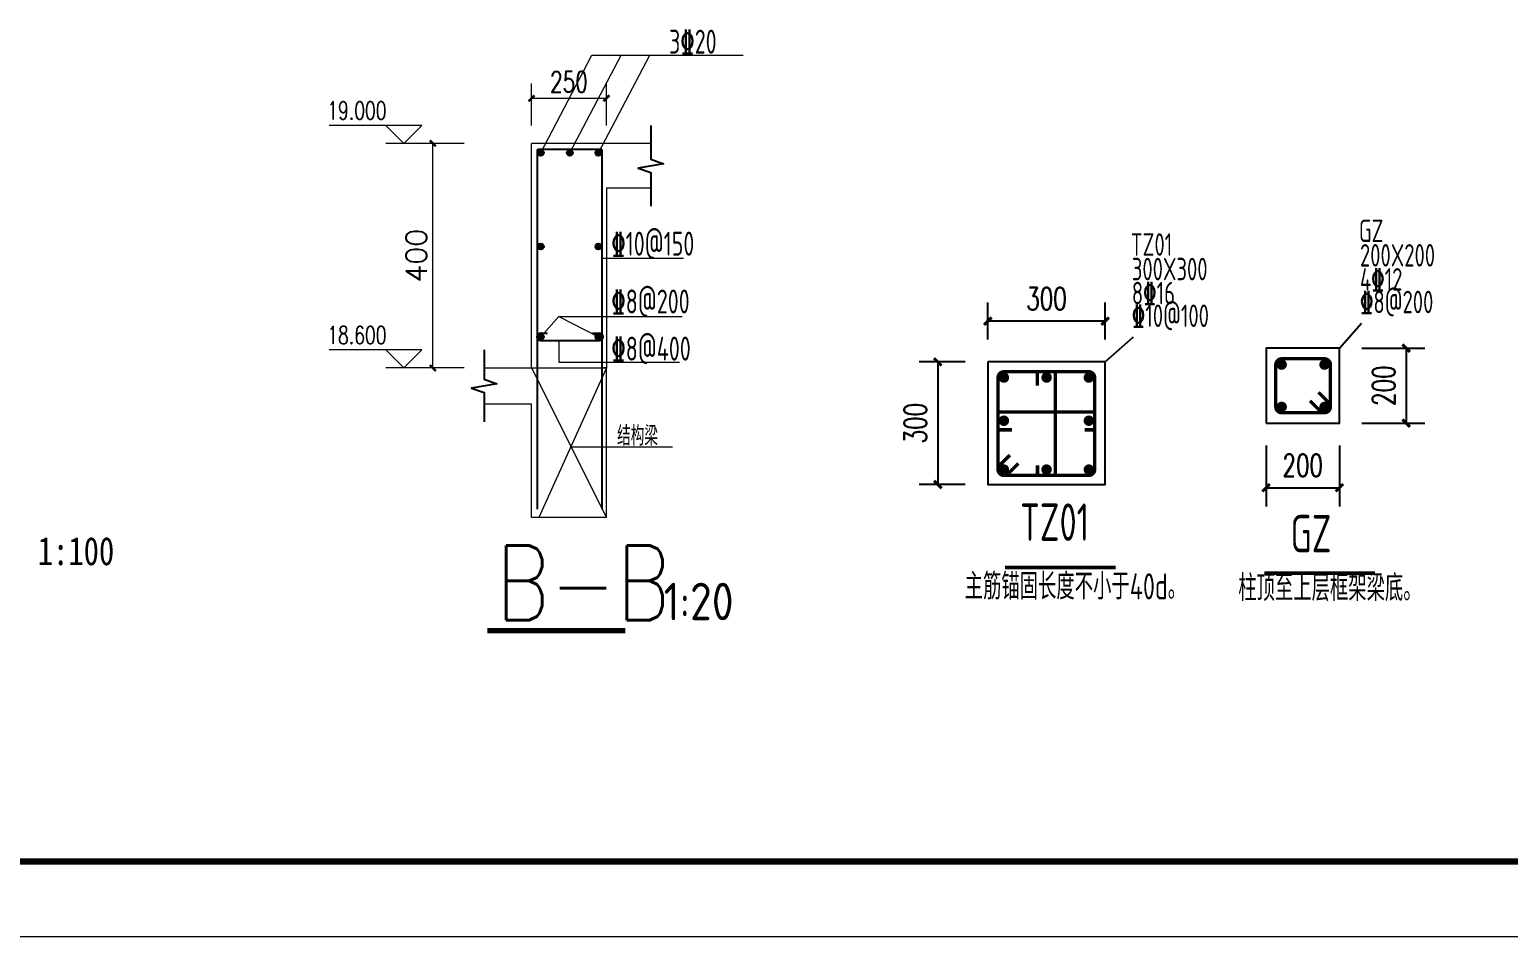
# Model space of a CAD drawing. Extents: x 3968514 to 5230306, y -516551 to -228246.
# Drawn here: x 4983348 to 5003104, y -425966 to -413849 of the extents above; entities that cross this region are included whole.
import ezdxf
from ezdxf.enums import TextEntityAlignment as Align

# ---------------------------------------------------------------- set-up
doc = ezdxf.new("R2010")
doc.units = 0
doc.header["$LTSCALE"] = 1000
doc.header["$MEASUREMENT"] = 0
doc.linetypes.add('DASH', pattern=[0.35, 0.25, -0.1])
for name, color, linetype, lineweight in [('AXIS', 3, 'Continuous', 15), ('DIM_ELEV', 3, 'Continuous', 15), ('FRAME', 3, 'Continuous', 18), ('PUB_DIM', 3, 'Continuous', 15), ('楼板负筋文字', 7, 'Continuous', 18)]:
    doc.layers.add(name, color=color, linetype=linetype, lineweight=lineweight)
for name, color, linetype in [('DIM_SYMB', 3, 'Continuous'), ('HIDE_BEAMDIMMASS', 2, 'Continuous'), ('PUB_TEXT', 7, 'Continuous'), ('大样钢筋', 1, 'Continuous'), ('板面钢筋', 1, 'Continuous'), ('柱', 4, 'Continuous'), ('柱号', 6, 'Continuous'), ('柱平法箍筋', 24, 'Continuous'), ('柱平法纵筋', 24, 'Continuous'), ('柱集中标注', 7, 'Continuous')]:
    doc.layers.add(name, color=color, linetype=linetype)
doc.styles.add('-黑体', font='simhei.ttf', dxfattribs={"width": 0.8})
doc.styles.add('_HZTXT', font='simplex.shx', dxfattribs={"width": 0.8, "bigfont": 'hztxt.shx'})
doc.styles.add('_TCH_DIM', font='SIMPLEX', dxfattribs={"bigfont": 'GBCBIG'})
doc.styles.add('DIM_FONT', font='SIMPLEX', dxfattribs={"width": 0.7, "bigfont": 'GBCBIG'})
doc.styles.add('FromPkpm', font='Tssdeng.shx', dxfattribs={"width": 0.7, "bigfont": 'hztxt.shx'})
doc.styles.add('HZ', font='txt.shx', dxfattribs={"width": 0.8, "bigfont": 'hztxt.shx'})
doc.styles.get("Standard").update_dxf_attribs({"font": 'gbenor.shx', "bigfont": 'gbcbig.shx'})
doc.styles.add('TSSD_REIN', font='Tssdeng.shx', dxfattribs={"width": 0.7, "bigfont": 'hztxt.shx'})
doc.dimstyles.new('_TCH_ARCH&&20', dxfattribs={"dimscale": 0.2, "dimtxt": 350, "dimasz": 100, "dimexe": 250, "dimexo": 300, "dimgap": 100, "dimtad": 1, "dimdec": 0, "dimzin": 0, "dimdsep": 46, "dimtxsty": 'DIM_FONT', "dimblk": 'ARCHTICK', "dimcen": 0.09, "dimclrt": 7, "dimazin": 2, "dimtfac": 1, "dimtdec": 0, "dimtix": 1, "dimtmove": 2, "dimatfit": 3, "dimfxl": 1, "dimtolj": 1, "dimtzin": 0, "dimarcsym": 0})
doc.dimstyles.new('DIMN', dxfattribs={"dimtxt": 300, "dimasz": 100, "dimexe": 250, "dimexo": 300, "dimgap": 150, "dimtad": 1, "dimdec": 0, "dimzin": 0, "dimdsep": 46, "dimtxsty": 'DIM_FONT', "dimblk": 'ARCHTICK', "dimcen": 0.09, "dimclrt": 7, "dimazin": 2, "dimtfac": 1, "dimtdec": 0, "dimtix": 1, "dimtmove": 2, "dimatfit": 3, "dimfxl": 1, "dimtolj": 1, "dimtzin": 0, "dimarcsym": 0})

# ---------------------------------------------------------------- blocks, each defined once
blk = doc.blocks.new('_ArchTick')
at = {"color": 0, "linetype": 'ByBlock', "const_width": 0.4}
blk.add_lwpolyline([(-0.5, -0.5), (0.5, 0.5)], dxfattribs=at)
blk = doc.blocks.new('*D876')
at = {"layer": 'Defpoints', "color": 0, "transparency": 16777216}
for p in [(7130401.3, -6903892), (7130565.9, -6903892), (7130565.9, -6904642)]:
    blk.add_point(p, dxfattribs=at)
at = {"layer": 'PUB_DIM', "color": 0, "lineweight": -2, "transparency": 16777216}
for p, q in [((7130505.9, -6903892), (7130351.3, -6903892)), ((7130401.3, -6904642), (7130401.3, -6903892)), ((7130505.9, -6904642), (7130351.3, -6904642))]:
    blk.add_line(p, q, dxfattribs=at)
at = {"layer": 'PUB_DIM', "color": 0, "lineweight": -2, "transparency": 16777216, "xscale": 20, "yscale": 20, "zscale": 20}
for p, rotation in [((7130401.3, -6903892), 90), ((7130401.3, -6904642), 270)]:
    blk.add_blockref('_ArchTick', p, dxfattribs=dict(at, rotation=rotation))
at = {"layer": 'PUB_DIM', "color": 7, "transparency": 16777216, "insert": (7130346.3, -6904267), "char_height": 70, "attachment_point": 5, "rotation": 90, "style": 'DIM_FONT'}
blk.add_mtext('\\A1;{\\W1;400}', dxfattribs=at)
blk = doc.blocks.new('*D1359')
at = {"layer": 'Defpoints', "color": 0, "transparency": 16777216}
for p in [(7130980.6, -6903741.3), (7130730.6, -6903892), (7130980.6, -6903892)]:
    blk.add_point(p, dxfattribs=at)
at = {"layer": 'PUB_DIM', "color": 0, "lineweight": -2, "transparency": 16777216}
for p, q in [((7130730.6, -6903832), (7130730.6, -6903691.3)), ((7130980.6, -6903832), (7130980.6, -6903691.3)), ((7130730.6, -6903741.3), (7130980.6, -6903741.3))]:
    blk.add_line(p, q, dxfattribs=at)
at = {"layer": 'PUB_DIM', "color": 0, "lineweight": -2, "transparency": 16777216, "xscale": 20, "yscale": 20, "zscale": 20, "rotation": 180}
blk.add_blockref('_ArchTick', (7130730.6, -6903741.3), dxfattribs=at)
at = {"layer": 'PUB_DIM', "color": 0, "lineweight": -2, "transparency": 16777216, "xscale": 20, "yscale": 20, "zscale": 20}
blk.add_blockref('_ArchTick', (7130980.6, -6903741.3), dxfattribs=at)
at = {"layer": 'PUB_DIM', "color": 7, "transparency": 16777216, "insert": (7130855.6, -6903686.3), "char_height": 70, "attachment_point": 5, "style": 'DIM_FONT'}
blk.add_mtext('\\A1;250', dxfattribs=at)
blk = doc.blocks.new('*D828')
at = {"layer": 'AXIS', "color": 0, "lineweight": -2, "transparency": 16777216}
for p, q in [((4995848, -418290), (4995231, -418290)), ((4995481, -418290), (4995481, -419926)), ((4995848, -419926), (4995231, -419926))]:
    blk.add_line(p, q, dxfattribs=at)
at = {"layer": 'Defpoints', "color": 0, "transparency": 16777216}
for p in [(4996148, -418290, 2875), (4995481, -419926), (4996148, -419926, 2875)]:
    blk.add_point(p, dxfattribs=at)
at = {"layer": 'AXIS', "color": 0, "lineweight": -2, "transparency": 16777216, "xscale": 100, "yscale": 100, "zscale": 100}
for p, rotation in [((4995481, -418290), 90), ((4995481, -419926), 270)]:
    blk.add_blockref('_ArchTick', p, dxfattribs=dict(at, rotation=rotation))
at = {"layer": 'AXIS', "color": 7, "transparency": 16777216, "insert": (4995181, -419108), "char_height": 300, "attachment_point": 5, "rotation": 90, "style": 'DIM_FONT'}
blk.add_mtext('\\A1;300', dxfattribs=at)
blk = doc.blocks.new('*D827')
at = {"layer": 'AXIS', "color": 0, "lineweight": -2, "transparency": 16777216}
for p, q in [((4996148, -417990), (4996148, -417495)), ((4997717, -417990), (4997717, -417495)), ((4997717, -417745), (4996148, -417745))]:
    blk.add_line(p, q, dxfattribs=at)
at = {"layer": 'Defpoints', "color": 0, "transparency": 16777216}
for p in [(4996148, -417745), (4996148, -418290, 2875), (4997717, -418290, 2875)]:
    blk.add_point(p, dxfattribs=at)
at = {"layer": 'AXIS', "color": 0, "lineweight": -2, "transparency": 16777216, "xscale": 100, "yscale": 100, "zscale": 100, "rotation": 180}
blk.add_blockref('_ArchTick', (4996148, -417745), dxfattribs=at)
at = {"layer": 'AXIS', "color": 0, "lineweight": -2, "transparency": 16777216, "xscale": 100, "yscale": 100, "zscale": 100}
blk.add_blockref('_ArchTick', (4997717, -417745), dxfattribs=at)
at = {"layer": 'AXIS', "color": 7, "transparency": 16777216, "insert": (4996933, -417445), "char_height": 300, "attachment_point": 5, "style": 'DIM_FONT'}
blk.add_mtext('\\A1;300', dxfattribs=at)
blk = doc.blocks.new('A$C0B803521')
at = {"layer": 'FRAME', "lineweight": 140}
blk.add_line((-97543, 35252), (-16943, 35252), dxfattribs=at)
at = {"layer": 'FRAME', "lineweight": 18}
blk.add_line((-100043, 34252), (-15943, 34252), dxfattribs=at)
blk = doc.blocks.new('*D830')
at = {"layer": 'AXIS', "color": 0, "lineweight": -2, "transparency": 16777216}
for p, q in [((4999866, -419407), (4999866, -420221)), ((5000846, -419407), (5000846, -420221)), ((4999866, -419971), (5000846, -419971))]:
    blk.add_line(p, q, dxfattribs=at)
at = {"layer": 'Defpoints', "color": 0, "transparency": 16777216}
for p in [(4999866, -419107, 2875), (5000846, -419107, 2875), (5000846, -419971)]:
    blk.add_point(p, dxfattribs=at)
at = {"layer": 'AXIS', "color": 0, "lineweight": -2, "transparency": 16777216, "xscale": 100, "yscale": 100, "zscale": 100, "rotation": 180}
blk.add_blockref('_ArchTick', (4999866, -419971), dxfattribs=at)
at = {"layer": 'AXIS', "color": 0, "lineweight": -2, "transparency": 16777216, "xscale": 100, "yscale": 100, "zscale": 100}
blk.add_blockref('_ArchTick', (5000846, -419971), dxfattribs=at)
at = {"layer": 'AXIS', "color": 7, "transparency": 16777216, "insert": (5000356, -419671), "char_height": 300, "attachment_point": 5, "style": 'DIM_FONT'}
blk.add_mtext('\\A1;200', dxfattribs=at)
blk = doc.blocks.new('*D829')
at = {"layer": 'AXIS', "color": 0, "lineweight": -2, "transparency": 16777216}
for p, q in [((5001146, -418107), (5001988, -418107)), ((5001738, -418107), (5001738, -419107)), ((5001146, -419107), (5001988, -419107))]:
    blk.add_line(p, q, dxfattribs=at)
at = {"layer": 'Defpoints', "color": 0, "transparency": 16777216}
for p in [(5000846, -418107, 2875), (5000846, -419107, 2875), (5001738, -419107)]:
    blk.add_point(p, dxfattribs=at)
at = {"layer": 'AXIS', "color": 0, "lineweight": -2, "transparency": 16777216, "xscale": 100, "yscale": 100, "zscale": 100}
for p, rotation in [((5001738, -418107), 90), ((5001738, -419107), 270)]:
    blk.add_blockref('_ArchTick', p, dxfattribs=dict(at, rotation=rotation))
at = {"layer": 'AXIS', "color": 7, "transparency": 16777216, "insert": (5001438, -418607), "char_height": 300, "attachment_point": 5, "rotation": 90, "style": 'DIM_FONT'}
blk.add_mtext('\\A1;200', dxfattribs=at)
blk = doc.blocks.new('gdfvzsfdsdfs')
at = {"layer": '板面钢筋'}
for points in [[(7130771.5, -6903923.6, 1), (7130751.5, -6903923.6, 1)], [(7130868.7, -6903923.6, 1), (7130848.7, -6903923.6, 1)], [(7130964.2, -6903923.6, 1), (7130944.2, -6903923.6, 1)], [(7130771.5, -6904236.3, 1), (7130751.5, -6904236.3, 1)], [(7130964.2, -6904236.3, 1), (7130944.2, -6904236.3, 1)], [(7130771.5, -6904538, 1), (7130751.5, -6904538, 1)], [(7130964.2, -6904538, 1), (7130944.2, -6904538, 1)]]:
    blk.add_hatch(color=256, dxfattribs=at).paths.add_polyline_path(points)
for p, q in [((7130730.6, -6904642), (7130730.6, -6903892)), ((7131129.1, -6903892), (7130730.6, -6903892)), ((7130980.6, -6904042), (7130980.6, -6904642)), ((7131129.1, -6904042), (7130980.6, -6904042)), ((7130572.6, -6904642), (7130730.6, -6904642)), ((7130730.6, -6904642), (7130730.6, -6904642)), ((7130980.6, -6904642), (7130970.6, -6904642)), ((7130980.6, -6905142), (7130980.6, -6904642)), ((7130572.6, -6904762), (7130730.6, -6904762)), ((7130730.6, -6905142), (7130730.6, -6904762)), ((7130980.6, -6905142), (7130730.6, -6905142))]:
    blk.add_line(p, q)
at = {"color": 8, "linetype": 'DASH', "ltscale": 1.5}
blk.add_line((7130705.6, -6904642), (7130980.6, -6904642), dxfattribs=at)
at = {"color": 8, "ltscale": 1.5}
for p, q in [((7130730.6, -6904642), (7130980.6, -6905142)), ((7130980.6, -6904642), (7130755.6, -6905142))]:
    blk.add_line(p, q, dxfattribs=at)
for points in [[(7130761.5, -6903923.6), (7130932.6, -6903597.2)], [(7130858.7, -6903923.6), (7131029.9, -6903597.2)], [(7130932.6, -6903597.2), (7131437.7, -6903597.2)], [(7130954.2, -6903923.6), (7131125.4, -6903597.2)]]:
    blk.add_lwpolyline(points)
at = {"layer": 'DIM_ELEV'}
for p, q in [((7130364.6, -6903832), (7130054.5, -6903832)), ((7130304.6, -6903892), (7130244.6, -6903832)), ((7130304.6, -6903892), (7130364.6, -6903832)), ((7130460.6, -6903892), (7130244.6, -6903892)), ((7130364.6, -6904582), (7130054.5, -6904582)), ((7130304.6, -6904642), (7130244.6, -6904582)), ((7130304.6, -6904642), (7130364.6, -6904582)), ((7130460.6, -6904642), (7130244.6, -6904642))]:
    blk.add_line(p, q, dxfattribs=at)
at = {"layer": 'DIM_SYMB'}
for points in [[(7131129.1, -6903832), (7131129.1, -6903944.5), (7131171.1, -6903959.8), (7131087.1, -6903974.6), (7131129.1, -6903989.5), (7131129.1, -6904102)], [(7130572.6, -6904582), (7130572.6, -6904679.5), (7130614.6, -6904694.8), (7130530.6, -6904709.6), (7130572.6, -6904724.5), (7130572.6, -6904822)]]:
    blk.add_lwpolyline(points, dxfattribs=at)
at = {"layer": 'PUB_DIM'}
for p, q in [((7130965.6, -6904274.9), (7131238, -6904274.9)), ((7130821.6, -6904469.8), (7130761.5, -6904538)), ((7130821.6, -6904469.8), (7130954.2, -6904538)), ((7130821.6, -6904469.8), (7131233.6, -6904469.8)), ((7130862.2, -6904905.2), (7131201.9, -6904905.2))]:
    blk.add_line(p, q, dxfattribs=at)
blk.add_lwpolyline([(7130822, -6904550.1), (7130822, -6904623.1), (7131225, -6904623.1)], dxfattribs=at)
at = {"layer": '大样钢筋', "color": 1}
for p, q in [((7130764.5, -6904526.3), (7130760.7, -6904526.3)), ((7130760.7, -6904526.3), (7130784.5, -6904526.3)), ((7130760.7, -6904550.1), (7130958.3, -6904550.1)), ((7130934.1, -6904526.3), (7130957.9, -6904526.3))]:
    blk.add_line(p, q, dxfattribs=at)
for centre, start, end in [((7130760.7, -6904538.2), 90, 270), ((7130957.9, -6904538.2), 270, 90)]:
    blk.add_arc(centre, 11.9, start, end, dxfattribs=at)
at = {"layer": '板面钢筋'}
for p, q in [((7130750.6, -6905113.6), (7130750.6, -6903912)), ((7130965.6, -6903912), (7130750.6, -6903912)), ((7130965.6, -6903912), (7130965.6, -6905113.6))]:
    blk.add_line(p, q, dxfattribs=at)
for centre in [(7130761.5, -6903923.6), (7130858.7, -6903923.6), (7130954.2, -6903923.6), (7130761.5, -6904236.3), (7130954.2, -6904236.3), (7130761.5, -6904538), (7130954.2, -6904538)]:
    blk.add_circle(centre, 10, dxfattribs=at)
at = {"layer": 'PUB_TEXT', "style": '_TCH_DIM', "width": 0.705882}
for s, p in [('19.000', (7130048.5, -6903812)), ('18.600', (7130048.5, -6904562))]:
    blk.add_text(s, height=59.5, dxfattribs=at).set_placement(p)
at = {"layer": '柱号', "style": 'HZ', "width": 0.7}
blk.add_text('结构梁', height=65, rotation=0, dxfattribs=at).set_placement((7131016.6, -6904901.3))
at = {"layer": '楼板负筋文字', "lineweight": 25, "style": 'FromPkpm', "width": 0.7}
for s, p in [('3%%13220', (7131190.2, -6903592)), ('%%13210@150', (7130997.4, -6904267)), ('%%1328@200', (7130997.4, -6904460)), ('%%1328@400', (7130997.4, -6904617.5))]:
    blk.add_text(s, height=80, dxfattribs=at).set_placement(p)
at = {"layer": 'PUB_DIM'}
dim = blk.add_aligned_dim(p1=(7130730.6, -6903892), p2=(7130980.6, -6903892), distance=150.7, dimstyle='_TCH_ARCH&&20', dxfattribs=at)
dim.commit()
dim.dimension.update_dxf_attribs({"geometry": '*D1359', "text_midpoint": (7130855.6, -6903686.3)})
dim = blk.add_aligned_dim(p1=(7130565.9, -6904642), p2=(7130565.9, -6903892), distance=164.6, text='{\\W1;400}', dimstyle='_TCH_ARCH&&20', dxfattribs=at)
dim.commit()
dim.dimension.update_dxf_attribs({"geometry": '*D876', "text_midpoint": (7130346.3, -6904267)})

msp = doc.modelspace()

# ---------------------------------------------------------------- linework, layer by layer
at = {"layer": 'AXIS', "const_width": 50}
msp.add_lwpolyline([(4996379.54601, -421038.28222), (4997857.44011, -421038.28222)], dxfattribs=at)
at = {"layer": 'AXIS', "const_width": 50, "elevation": -0.30417}
msp.add_lwpolyline([(4999844.13437, -421111.63325), (5001322.02847, -421111.63325)], dxfattribs=at)
at = {"layer": 'DIM_SYMB', "const_width": 70}
msp.add_lwpolyline([(4989463.71198, -421880.48236), (4991306.01967, -421880.48236)], dxfattribs=at)
at = {"layer": 'HIDE_BEAMDIMMASS', "color": 0}
for p, q in [((5000845.53042, -418106.88708, -0.30417), (5001142.86101, -417771.87456, -0.30417)), ((4997717.26108, -418290.43791), (4998095.45716, -417955.42539))]:
    msp.add_line(p, q, dxfattribs=at)
at = {"layer": '柱', "elevation": -0.30417}
msp.add_lwpolyline([(4999866.21373, -419106.88708), (5000845.53042, -419106.88708), (5000845.53042, -418106.88708), (4999866.21373, -418106.88708)], close=True, dxfattribs=at)
at = {"layer": '柱'}
msp.add_lwpolyline([(4996147.77942, -418290.43791), (4996147.77942, -419926.1746), (4997717.26108, -419926.1746), (4997717.26108, -418290.43791)], close=True, dxfattribs=at)
at = {"layer": '柱平法箍筋', "color": 2, "const_width": 45}
msp.add_lwpolyline([(4996557.92374, -419647.00509), (4996422.18581, -419782.74198, -0.6681786401), (4996285.61736, -419726.1746), (4996285.61736, -418500.1668, -0.4142135752), (4996365.6169, -418420.1665), (4997496.6977, -418420.1665, -0.4142135752), (4997576.69801, -418500.1668), (4997576.69801, -419726.1746, -0.4142134355), (4997496.6977, -419806.1749), (4996365.6169, -419806.1749, -0.6681786401), (4996309.04876, -419669.60569), (4996444.78668, -419533.86727)], format="xyb", dxfattribs=at)
for points in [[(4996812.53925, -419673.51649), (4996812.53925, -419806.1749), (4997050.08695, -419806.1749), (4997050.08695, -418420.1665), (4996812.22765, -418420.1665), (4996812.22765, -418604.97056)], [(4997444.0396, -419196.88038), (4997576.69801, -419196.88038), (4997576.69801, -418959.33267), (4996285.61736, -418959.33267), (4996285.61736, -419197.19197), (4996470.42143, -419197.19197)]]:
    msp.add_lwpolyline(points, dxfattribs=at)
at = {"layer": '柱平法箍筋', "color": 2, "const_width": 45, "elevation": -0.30417}
msp.add_lwpolyline([(5000566.36092, -418696.74277), (5000702.09781, -418832.48069, -0.6681786401), (5000645.53042, -418969.04914), (5000075.94262, -418969.04914, -0.4142135752), (4999995.94231, -418889.0496), (4999995.94231, -418327.45046, -0.4142135752), (5000075.94262, -418247.45016), (5000645.53042, -418247.45016, -0.4142134355), (5000725.53073, -418327.45046), (5000725.53073, -418889.0496, -0.6681786401), (5000588.96152, -418945.61775), (5000453.2231, -418809.87982)], format="xyb", dxfattribs=at)
at = {"layer": '柱平法纵筋', "color": 2, "const_width": 70, "elevation": -0.30417}
for points in [[(5000108.9428, -418325.45003, -1), (5000038.94219, -418325.45003, -1), (5000108.9428, -418325.45003, -1)], [(5000682.52994, -418325.45003, -1), (5000612.52933, -418325.45003, -1), (5000682.52994, -418325.45003, -1)], [(5000108.9428, -418891.04927, -1), (5000038.94219, -418891.04927, -1), (5000108.9428, -418891.04927, -1)], [(5000682.52994, -418891.04927, -1), (5000612.52933, -418891.04927, -1), (5000682.52994, -418891.04927, -1)]]:
    msp.add_lwpolyline(points, format="xyb", dxfattribs=at)
at = {"layer": '柱平法纵筋', "color": 2, "const_width": 70}
for points in [[(4996363.61724, -418533.16698, -1), (4996363.61724, -418463.16637, -1), (4996363.61724, -418533.16698, -1)], [(4996899.10658, -418498.16637, -1), (4996969.10719, -418498.16637, -1), (4996899.10658, -418498.16637, -1)], [(4997498.69813, -418533.16698, -1), (4997498.69813, -418463.16637, -1), (4997498.69813, -418533.16698, -1)], [(4996363.61724, -419110.31304, -1), (4996363.61724, -419040.31243, -1), (4996363.61724, -419110.31304, -1)], [(4997498.69813, -419110.31304, -1), (4997498.69813, -419040.31243, -1), (4997498.69813, -419110.31304, -1)], [(4996363.61724, -419763.17411, -1), (4996363.61724, -419693.1735, -1), (4996363.61724, -419763.17411, -1)], [(4996899.10658, -419728.17502, -1), (4996969.10719, -419728.17502, -1), (4996899.10658, -419728.17502, -1)], [(4997498.69813, -419763.17411, -1), (4997498.69813, -419693.1735, -1), (4997498.69813, -419763.17411, -1)]]:
    msp.add_lwpolyline(points, format="xyb", dxfattribs=at)

# ---------------------------------------------------------------- block references
msp.add_blockref('A$C0B803521', (5045563.84944, -460218.25571))
at = {"layer": 'PUB_DIM', "xscale": 4, "yscale": 4, "zscale": 4}
msp.add_blockref('gdfvzsfdsdfs', (-23532869.30777, 27200198.0698), dxfattribs=at)

# ---------------------------------------------------------------- texts
at = {"layer": 'HIDE_BEAMDIMMASS', "color": 0, "style": 'TSSD_REIN', "width": 0.7}
for s, p in [('GZ', (5001106.09794, -416777.60173, -1437.89221)), ('TZ01', (4998058.69409, -416961.15256, -1437.58805)), ('200X200', (5001120.41078, -417105.04532, -1437.89221)), ('300X300', (4998073.00692, -417288.59615, -1437.58805)), ('4\x8412', (5001120.41078, -417425.89507, -1437.89221)), ('8\x8416', (4998073.00692, -417609.4459, -1437.58805)), ('\x848@200', (5001120.41078, -417728.76447, -1437.89221)), ('\x8410@100', (4998073.00692, -417912.3153, -1437.58805))]:
    msp.add_text(s, height=300, dxfattribs=at).set_placement(p, align=Align.BOTTOM_LEFT)
at = {"layer": 'PUB_TEXT', "width": 0.8}
for s, height, style, p in [('1:100', 375.527426, '-黑体', (4983457.42734, -421004.85517)), ('B-B', 1000, '_HZTXT', (4989576.71198, -421740.48236))]:
    msp.add_text(s, height=height, dxfattribs=dict(at, style=style)).set_placement(p)
at = {"layer": 'PUB_TEXT'}
msp.add_text('1:20', height=500, dxfattribs=at).set_placement((4991819.01967, -421740.48236))
at = {"layer": '柱集中标注', "style": 'TSSD_REIN', "width": 0.7}
for s, height, p in [('TZ01', 500, (4996580.39704, -420830.37549)), ('GZ', 500, (5000193.43162, -420984.03755, -0.30417)), ('主筋锚固长度不小于40d。', 350, (4995840.27866, -421568.86367)), ('柱顶至上层框架梁底。', 350, (4999494.11713, -421589.81153, -0.30417))]:
    msp.add_text(s, height=height, dxfattribs=at).set_placement(p, align=Align.BOTTOM_LEFT)

# ---------------------------------------------------------------- dimensions: what is measured, and where the dimension line sits
at = {"layer": 'AXIS'}
for base, p1, p2, angle, text, picture, middle in [((4996147.77942, -417744.62761, -2875.17609), (4997717.26108, -418290.43791), (4996147.77942, -418290.43791), 180, '300', '*D827', (4996932.52025, -417444.62761, -2875.17609)), ((5001737.56849, -419106.88708, -2875.48026), (5000845.53042, -418106.88708, -0.30417), (5000845.53042, -419106.88708, -0.30417), 270, '200', '*D829', (5001437.56849, -418606.88708, -2875.48026)), ((4995481.36455, -419926.1746, -2875.17609), (4996147.77942, -418290.43791), (4996147.77942, -419926.1746), 270, '300', '*D828', (4995181.36455, -419108.30626, -2875.17609))]:
    dim = msp.add_linear_dim(base=base, p1=p1, p2=p2, angle=angle, text=text, dimstyle='DIMN', override={"dimfxl": 100}, dxfattribs=at)
    dim.commit()
    dim.dimension.update_dxf_attribs({"geometry": picture, "text_midpoint": middle})
dim = msp.add_linear_dim(base=(5000845.53042, -419971.21325, -2875.48026), p1=(4999866.21373, -419106.88708, -0.30417), p2=(5000845.53042, -419106.88708, -0.30417), text='200', dimstyle='DIMN', override={"dimfxl": 100}, dxfattribs=at)
dim.commit()
dim.dimension.update_dxf_attribs({"geometry": '*D830', "text_midpoint": (5000355.87208, -419671.21325, -2875.48026)})

doc.saveas('drawing.dxf')
